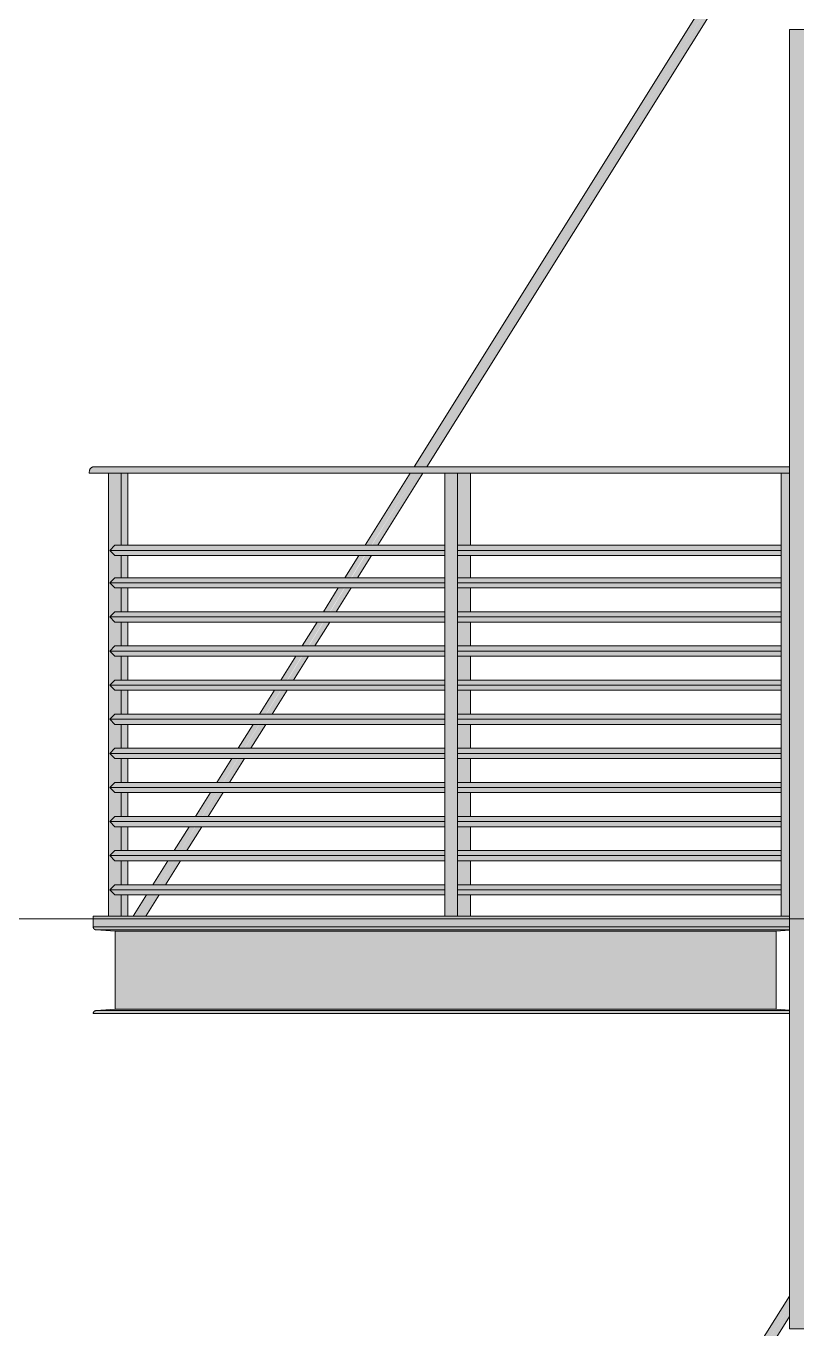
# Model space of a CAD drawing. Header units: inches. Extents: x -4178 to 1394, y -264 to 627.
# Drawn here: x -1135.5 to -1064.3, y 230.1 to 350.4 of the extents above; entities that cross this region are included whole.
import ezdxf

# ---------------------------------------------------------------- set-up
doc = ezdxf.new("R2010")
doc.units = ezdxf.units.IN
doc.header["$MEASUREMENT"] = 0
doc.linetypes.add('Grid Line 1_2_', pattern=[0.875, 0.5, -0.125, 0.125, -0.125])
for name, color, linetype, lineweight in [('0-4', 50, 'Continuous', 5), ('A-FLOR-1', 192, 'Continuous', 5), ('A-FLOR-2', 192, 'Continuous', 9), ('A-FLOR-HRAL', 11, 'Continuous', 9), ('A-FLOR-LEVL-1', 51, 'Grid Line 1_2_', 9), ('A-GLAZ-CWMG', 51, 'Continuous', 9), ('A-WALL-3', 113, 'Continuous', 9)]:
    doc.layers.add(name, color=color, linetype=linetype, lineweight=lineweight)

# ---------------------------------------------------------------- blocks, each defined once
blk = doc.blocks.new('CTR - 1st Phase -Stairs _ Elevators_rvt-2-BUILDING ELEVATION - SOUTH')
at = {"layer": 'A-FLOR-LEVL-1'}
blk.add_line((9659.78, 268), (12376.81, 268), dxfattribs=at)
blk = doc.blocks.new('Rectangular Mullion - Profile_Polycarbonate_Upper and left-V54-BUILDING ELEVATION - SOUTH')
at = {"layer": 'A-GLAZ-CWMG'}
blk.add_hatch(color=256, dxfattribs=at).paths.add_polyline_path([(9980.03, 230.12), (9981.69, 230.12), (9981.69, 350.12), (9979.19, 350.12), (9979.19, 230.12), (9979.87, 230.12)], flags=0)
for p, q in [((9979.19, 350.12), (9981.69, 350.12)), ((9979.19, 230.12), (9979.19, 350.12)), ((9981.69, 230.12), (9979.19, 230.12))]:
    blk.add_line(p, q, dxfattribs=at)
blk = doc.blocks.new('Walls 43 - Walls 1-2569355-BUILDING ELEVATION - SOUTH')
at = {"layer": 'A-WALL-3'}
h = blk.add_hatch(color=256, dxfattribs=at)
h.paths.add_polyline_path([(9926.35, 148.6), (9926.35, 148.6), (9927.28, 150.1)], flags=0)
h.paths.add_polyline_path([(9930.28, 154.9), (9930.28, 154.9), (9931.02, 156.08)], flags=0)
h.paths.add_polyline_path([(9934.22, 161.2), (9934.22, 161.2), (9934.76, 162.06)], flags=0)
h.paths.add_polyline_path([(9934.24, 161.2), (9934.24, 161.2), (9934.78, 162.06)], flags=0)
h.paths.add_polyline_path([(9936.21, 164.35), (9936.21, 164.35), (9936.21, 164.35)], flags=0)
h.paths.add_polyline_path([(9938.17, 167.5), (9938.18, 167.5), (9938.52, 168.04)], flags=0)
h.paths.add_polyline_path([(9940.05, 170.5), (9940.05, 170.5), (9942.25, 174.02)], flags=0)
h.paths.add_polyline_path([(9940.03, 170.5), (9940.03, 170.5), (9942.23, 174.02)], flags=0)
h.paths.add_polyline_path([(9944.58, 177.75), (9944.59, 177.75), (9944.58, 177.75)], flags=0)
h.paths.add_polyline_path([(9944.56, 177.75), (9944.56, 177.75), (9945.97, 180.01)], flags=0)
h.paths.add_polyline_path([(9953.74, 191.97), (9953.76, 191.97), (9953.73, 191.97)], flags=0)
h.paths.add_polyline_path([(9961.09, 203.93), (9961.11, 203.93), (9963.5, 207.78)], flags=0)
h = blk.add_hatch(color=256, dxfattribs=at)
h.paths.add_polyline_path([(9927.53, 148.6), (9927.53, 148.6), (9928.46, 150.1)], flags=0)
h.paths.add_polyline_path([(9929.47, 151.75), (9929.47, 151.75), (9929.47, 151.75)], flags=0)
h.paths.add_polyline_path([(9929.49, 151.75), (9929.49, 151.75), (9930.87, 153.95)], flags=0)
h.paths.add_polyline_path([(9931.46, 154.9), (9931.46, 154.9), (9932.2, 156.08)], flags=0)
h.paths.add_polyline_path([(9937.37, 164.35), (9937.37, 164.35), (9938.74, 166.55)], flags=0)
h.paths.add_polyline_path([(9939.31, 167.5), (9939.32, 167.5), (9939.31, 167.5)], flags=0)
h.paths.add_polyline_path([(9941.19, 170.5), (9941.19, 170.5), (9943.39, 174.02)], flags=0)
h.paths.add_polyline_path([(9945.72, 177.75), (9945.72, 177.75), (9945.72, 177.75)], flags=0)
for p, q in [((9979.19, 233.16), (9944.56, 177.74)), ((9945.73, 177.73), (9979.19, 231.28)), ((9944.19, 177.15), (9940.03, 170.5)), ((9941.21, 170.5), (9945.37, 177.15)), ((9939.44, 169.55), (9938.16, 167.5)), ((9939.33, 167.5), (9940.62, 169.55)), ((9937.56, 166.55), (9936.19, 164.35)), ((9937.37, 164.35), (9938.74, 166.55)), ((9935.6, 163.4), (9934.22, 161.2)), ((9935.4, 161.2), (9936.78, 163.4)), ((9933.63, 160.25), (9932.25, 158.05)), ((9933.43, 158.05), (9934.81, 160.25)), ((9931.66, 157.1), (9930.28, 154.9)), ((9931.46, 154.9), (9932.84, 157.1)), ((9929.69, 153.95), (9928.31, 151.75)), ((9929.49, 151.75), (9930.87, 153.95)), ((9927.72, 150.8), (9926.35, 148.6)), ((9927.53, 148.6), (9928.9, 150.8)), ((9925.75, 147.65), (9924.38, 145.45)), ((9925.56, 145.45), (9926.93, 147.65)), ((9923.79, 144.5), (9922.41, 142.3)), ((9923.59, 142.3), (9924.97, 144.5)), ((9921.82, 141.35), (9920.44, 139.15)), ((9921.62, 139.15), (9923, 141.35)), ((9919.85, 138.2), (9918.63, 136.25)), ((9919.81, 136.25), (9921.03, 138.2))]:
    blk.add_line(p, q, dxfattribs=at)
blk = doc.blocks.new('Walls 129 - Walls 1-2569389-BUILDING ELEVATION - SOUTH')
at = {"layer": 'A-WALL-3'}
h = blk.add_hatch(color=256, dxfattribs=at)
h.paths.add_polyline_path([(9918.71, 136.25), (9919.22, 136.25), (9920.44, 138.2), (9919.85, 138.2), (9918.65, 136.25)], flags=0)
h.paths.add_polyline_path([(9920.74, 139.15), (9921.03, 139.15), (9922.4, 141.35), (9921.82, 141.35), (9920.46, 139.15), (9920.74, 139.15)], flags=0)
h.paths.add_polyline_path([(9922.7, 142.3), (9923, 142.3), (9924.36, 144.5), (9923.79, 144.5), (9922.44, 142.3), (9922.59, 142.3)], flags=0)
h.paths.add_polyline_path([(9924.38, 145.45), (9924.97, 145.45), (9926.33, 147.65), (9925.76, 147.65)], flags=0)
h.paths.add_polyline_path([(9926.43, 148.6), (9926.94, 148.6), (9928.29, 150.8), (9927.72, 150.8), (9926.37, 148.6), (9926.42, 148.6)], flags=0)
h.paths.add_polyline_path([(9928.41, 151.75), (9928.9, 151.75), (9930.26, 153.95), (9929.71, 153.95), (9928.38, 151.75), (9928.39, 151.75)], flags=0)
h.paths.add_polyline_path([(9930.38, 154.9), (9930.87, 154.9), (9932.22, 157.1), (9931.68, 157.1), (9930.35, 154.9), (9930.36, 154.9)], flags=0)
h.paths.add_polyline_path([(9930.29, 154.9), (9930.3, 154.9), (9930.28, 154.9)], flags=0)
h.paths.add_polyline_path([(9932.35, 158.05), (9932.84, 158.05), (9934.18, 160.25), (9933.65, 160.25), (9932.32, 158.05), (9932.33, 158.05)], flags=0)
h.paths.add_polyline_path([(9932.26, 158.05), (9932.27, 158.05), (9932.25, 158.05)], flags=0)
h.paths.add_polyline_path([(9934.42, 161.2), (9934.81, 161.2), (9936.15, 163.4), (9935.62, 163.4), (9934.28, 161.2), (9934.41, 161.2)], flags=0)
h.paths.add_polyline_path([(9934.22, 161.2), (9934.24, 161.2), (9934.22, 161.2)], flags=0)
h.paths.add_polyline_path([(9936.48, 164.35), (9936.78, 164.35), (9938.11, 166.55), (9937.59, 166.55), (9936.25, 164.35), (9936.47, 164.35)], flags=0)
h.paths.add_polyline_path([(9936.2, 164.35), (9936.21, 164.35), (9936.19, 164.35)], flags=0)
h.paths.add_polyline_path([(9938.26, 167.5), (9938.74, 167.5), (9939.98, 169.55), (9939.46, 169.55), (9938.22, 167.5), (9938.23, 167.5)], flags=0)
h.paths.add_polyline_path([(9938.17, 167.5), (9938.17, 167.5), (9938.16, 167.5)], flags=0)
h.paths.add_polyline_path([(9940.11, 170.5), (9940.62, 170.5), (9944.78, 177.15), (9944.21, 177.15), (9940.09, 170.5)], flags=0)
h.paths.add_polyline_path([(9940.04, 170.5), (9940.05, 170.5), (9940.03, 170.5)], flags=0)
h.paths.add_polyline_path([(9944.68, 177.75), (9945.15, 177.75), (9979.19, 232.23), (9979.19, 232.44), (9979.19, 232.51), (9979.19, 232.66), (9979.19, 232.72), (9979.19, 232.85), (9979.19, 232.92), (9979.17, 233.1), (9944.62, 177.75), (9944.67, 177.75)], flags=0)
h.paths.add_polyline_path([(9944.57, 177.75), (9944.58, 177.75), (9944.56, 177.75)], flags=0)
h = blk.add_hatch(color=256, dxfattribs=at)
h.paths.add_polyline_path([(9919.22, 136.25), (9919.81, 136.25), (9921.01, 138.2), (9920.44, 138.2), (9920.4, 138.13)], flags=0)
h.paths.add_polyline_path([(9921.62, 139.15), (9921.62, 139.15), (9922.97, 141.35), (9922.41, 141.35), (9921.04, 139.15), (9921.6, 139.15)], flags=0)
h.paths.add_polyline_path([(9923.59, 142.3), (9923.59, 142.3), (9924.94, 144.5), (9924.38, 144.5), (9923.01, 142.3), (9923.57, 142.3)], flags=0)
h.paths.add_polyline_path([(9925.26, 145.45), (9925.56, 145.45), (9926.91, 147.65), (9926.34, 147.65), (9924.99, 145.45), (9925.14, 145.45)], flags=0)
h.paths.add_polyline_path([(9926.95, 148.6), (9927.53, 148.6), (9928.87, 150.8), (9928.31, 150.8), (9926.94, 148.6)], flags=0)
h.paths.add_polyline_path([(9928.9, 151.75), (9929.47, 151.75), (9930.8, 153.95), (9930.28, 153.95), (9928.99, 151.89)], flags=0)
h.paths.add_polyline_path([(9931.29, 154.9), (9931.44, 154.9), (9932.77, 157.1), (9932.25, 157.1), (9930.9, 154.9), (9931.29, 154.9)], flags=0)
h.paths.add_polyline_path([(9933.36, 158.05), (9933.41, 158.05), (9934.74, 160.25), (9934.22, 160.25), (9932.88, 158.05), (9933.35, 158.05)], flags=0)
h.paths.add_polyline_path([(9933.41, 158.05), (9933.43, 158.05), (9933.41, 158.05)], flags=0)
h.paths.add_polyline_path([(9935.32, 161.2), (9935.38, 161.2), (9936.71, 163.4), (9936.19, 163.4), (9934.85, 161.2), (9935.3, 161.2)], flags=0)
h.paths.add_polyline_path([(9935.38, 161.2), (9935.4, 161.2), (9935.92, 162.06)], flags=0)
h.paths.add_polyline_path([(9937.35, 164.35), (9937.37, 164.35), (9938.72, 166.55)], flags=0)
h.paths.add_polyline_path([(9936.82, 164.35), (9937.35, 164.35), (9938.68, 166.55), (9938.15, 166.55), (9936.81, 164.35)], flags=0)
h.paths.add_polyline_path([(9938.79, 167.5), (9939.31, 167.5), (9940.56, 169.55), (9940.03, 169.55), (9938.74, 167.5)], flags=0)
h.paths.add_polyline_path([(9939.32, 167.5), (9939.33, 167.5), (9939.32, 167.5)], flags=0)
h.paths.add_polyline_path([(9941.13, 170.5), (9941.19, 170.5), (9945.31, 177.15), (9944.78, 177.15), (9940.66, 170.5), (9941.1, 170.5)], flags=0)
h.paths.add_polyline_path([(9945.66, 177.75), (9945.72, 177.75), (9979.19, 231.32), (9979.19, 231.54), (9979.19, 231.59), (9979.19, 231.72), (9979.19, 231.79), (9979.19, 231.93), (9979.19, 231.98), (9979.19, 232.22), (9945.15, 177.75), (9945.63, 177.75)], flags=0)
h.paths.add_polyline_path([(9945.73, 177.75), (9945.74, 177.75), (9945.73, 177.75)], flags=0)
for p, q in [((9979.19, 233.16), (9944.56, 177.74)), ((9945.73, 177.73), (9979.19, 231.28)), ((9944.19, 177.15), (9940.03, 170.5)), ((9941.21, 170.5), (9945.37, 177.15)), ((9939.44, 169.55), (9938.16, 167.5)), ((9939.33, 167.5), (9940.62, 169.55)), ((9937.56, 166.55), (9936.19, 164.35)), ((9937.37, 164.35), (9938.74, 166.55)), ((9935.6, 163.4), (9934.22, 161.2)), ((9935.4, 161.2), (9936.78, 163.4)), ((9933.63, 160.25), (9932.25, 158.05)), ((9933.43, 158.05), (9934.81, 160.25)), ((9931.66, 157.1), (9930.28, 154.9)), ((9931.46, 154.9), (9932.84, 157.1)), ((9929.69, 153.95), (9928.31, 151.75)), ((9929.49, 151.75), (9930.87, 153.95)), ((9927.72, 150.8), (9926.35, 148.6)), ((9927.53, 148.6), (9928.9, 150.8)), ((9925.75, 147.65), (9924.38, 145.45)), ((9925.56, 145.45), (9926.93, 147.65)), ((9923.79, 144.5), (9922.41, 142.3)), ((9923.59, 142.3), (9924.97, 144.5)), ((9921.82, 141.35), (9920.44, 139.15)), ((9921.62, 139.15), (9923, 141.35)), ((9919.85, 138.2), (9918.63, 136.25)), ((9919.81, 136.25), (9921.03, 138.2))]:
    blk.add_line(p, q, dxfattribs=at)
blk = doc.blocks.new('Railing - Baluster_01-V71-BUILDING ELEVATION - SOUTH')
at = {"layer": 'A-FLOR-HRAL'}
blk.add_hatch(color=256, dxfattribs=at).paths.add_polyline_path([(12150.21, 136.25), (12150.21, 177.15), (12149.03, 177.15), (12149.03, 136.25)], flags=0)
for p, q in [((12149.03, 136.25), (12149.03, 177.15)), ((12150.21, 177.15), (12150.21, 136.25))]:
    blk.add_line(p, q, dxfattribs=at)
blk = doc.blocks.new('Railing - Baluster_01-2548053-BUILDING ELEVATION - SOUTH')
at = {"layer": 'A-FLOR-HRAL'}
h = blk.add_hatch(color=256, dxfattribs=at)
h.paths.add_polyline_path([(12150.21, 136.25), (12151.4, 136.25), (12151.4, 138.2), (12150.21, 138.2)], flags=0)
h.paths.add_polyline_path([(12150.21, 139.15), (12151.4, 139.15), (12151.4, 141.35), (12150.21, 141.35)], flags=0)
h.paths.add_polyline_path([(12150.21, 142.3), (12151.4, 142.3), (12151.4, 144.5), (12150.21, 144.5), (12150.21, 144.11)], flags=0)
h.paths.add_polyline_path([(12150.21, 145.45), (12151.4, 145.45), (12151.4, 147.65), (12150.21, 147.65)], flags=0)
h.paths.add_polyline_path([(12150.21, 148.6), (12151.4, 148.6), (12151.4, 150.8), (12150.21, 150.8)], flags=0)
h.paths.add_polyline_path([(12150.21, 151.75), (12151.4, 151.75), (12151.4, 153.95), (12150.21, 153.95)], flags=0)
h.paths.add_polyline_path([(12151.4, 154.9), (12151.4, 157.1), (12150.21, 157.1), (12150.21, 154.9)], flags=0)
h.paths.add_polyline_path([(12150.21, 158.05), (12151.4, 158.05), (12151.4, 160.25), (12150.21, 160.25)], flags=0)
h.paths.add_polyline_path([(12151.4, 161.2), (12151.4, 163.4), (12150.21, 163.4), (12150.21, 161.2)], flags=0)
h.paths.add_polyline_path([(12150.21, 164.35), (12151.4, 164.35), (12151.4, 166.55), (12150.21, 166.55)], flags=0)
h.paths.add_polyline_path([(12150.21, 167.5), (12151.4, 167.5), (12151.4, 169.55), (12150.21, 169.55), (12150.21, 168.04)], flags=0)
h.paths.add_polyline_path([(12151.4, 170.5), (12151.4, 177.15), (12150.21, 177.15), (12150.21, 170.5)], flags=0)
for p, q in [((12151.4, 177.15), (12151.4, 170.5)), ((12151.4, 169.55), (12151.4, 167.5)), ((12151.4, 166.55), (12151.4, 164.35)), ((12151.4, 163.4), (12151.4, 161.2)), ((12151.4, 160.25), (12151.4, 158.05)), ((12151.4, 157.1), (12151.4, 154.9)), ((12151.4, 153.95), (12151.4, 151.75)), ((12151.4, 150.8), (12151.4, 148.6)), ((12151.4, 147.65), (12151.4, 145.45)), ((12151.4, 144.5), (12151.4, 142.3)), ((12151.4, 141.35), (12151.4, 139.15)), ((12151.4, 138.2), (12151.4, 136.25))]:
    blk.add_line(p, q, dxfattribs=at)
blk = doc.blocks.new('Railing - Baluster_01-V73-BUILDING ELEVATION - SOUTH')
at = {"layer": 'A-FLOR-HRAL'}
blk.add_hatch(color=256, dxfattribs=at).paths.add_polyline_path([(11183.79, 136.25), (11184.34, 136.25), (11184.34, 138.2), (11183.75, 138.2), (11183.28, 138.68), (11183.75, 139.15), (11184.34, 139.15), (11184.34, 141.35), (11183.75, 141.35), (11183.28, 141.83), (11183.75, 142.3), (11184.34, 142.3), (11184.34, 144.5), (11183.75, 144.5), (11183.28, 144.98), (11183.75, 145.45), (11184.34, 145.45), (11184.34, 147.65), (11183.75, 147.65), (11183.28, 148.12), (11183.75, 148.6), (11184.34, 148.6), (11184.34, 150.8), (11183.75, 150.8), (11183.28, 151.27), (11183.75, 151.75), (11184.34, 151.75), (11184.34, 153.95), (11183.75, 153.95), (11183.28, 154.43), (11183.75, 154.9), (11184.34, 154.9), (11184.34, 157.1), (11183.75, 157.1), (11183.28, 157.57), (11183.75, 158.05), (11184.34, 158.05), (11184.34, 160.25), (11183.75, 160.25), (11183.28, 160.72), (11183.75, 161.2), (11184.34, 161.2), (11184.34, 163.4), (11183.75, 163.4), (11183.28, 163.87), (11183.75, 164.35), (11184.34, 164.35), (11184.34, 166.55), (11183.75, 166.55), (11183.28, 167.02), (11183.75, 167.5), (11184.34, 167.5), (11184.34, 169.55), (11183.75, 169.55), (11183.28, 170.02), (11183.75, 170.5), (11184.34, 170.5), (11184.34, 177.15), (11183.16, 177.15), (11183.16, 136.25)], flags=0)
for p, q in [((11183.16, 177.15), (11183.16, 136.25)), ((11184.34, 170.5), (11184.34, 177.15)), ((11184.34, 167.5), (11184.34, 169.55)), ((11184.34, 164.35), (11184.34, 166.55)), ((11184.34, 161.2), (11184.34, 163.4)), ((11184.34, 158.05), (11184.34, 160.25)), ((11184.34, 154.9), (11184.34, 157.1)), ((11184.34, 151.75), (11184.34, 153.95)), ((11184.34, 148.6), (11184.34, 150.8)), ((11184.34, 145.45), (11184.34, 147.65)), ((11184.34, 142.3), (11184.34, 144.5)), ((11184.34, 139.15), (11184.34, 141.35)), ((11184.34, 136.25), (11184.34, 138.2))]:
    blk.add_line(p, q, dxfattribs=at)
blk = doc.blocks.new('Railing - Baluster_01-V76-BUILDING ELEVATION - SOUTH')
at = {"layer": 'A-FLOR-HRAL'}
blk.add_hatch(color=256, dxfattribs=at).paths.add_polyline_path([(11247.39, 268.25), (11247.39, 309.15), (11246.37, 309.15), (11246.37, 268.25)], flags=0)
blk.add_line((11246.37, 268.25), (11246.37, 309.15), dxfattribs=at)
blk = doc.blocks.new('Railing - Railing-2573504-BUILDING ELEVATION - SOUTH')
at = {"layer": 'A-FLOR-HRAL'}
for points in [[(9945.44, 309.28), (9979.19, 309.28), (9979.19, 309.75), (9914.93, 309.73), (9914.72, 309.61), (9914.59, 309.4), (9914.58, 309.28), (9945.43, 309.28)], [(9914.58, 309.15), (9979.19, 309.15), (9979.19, 309.28), (9914.58, 309.28)]]:
    blk.add_hatch(color=256, dxfattribs=at).paths.add_polyline_path(points, flags=0)
h = blk.add_hatch(color=256, dxfattribs=at)
h.paths.add_polyline_path([(9918.12, 302.02), (9947.38, 302.02), (9947.38, 302.5), (9916.94, 302.5), (9916.47, 302.02), (9917.53, 302.02)], flags=0)
h.paths.add_polyline_path([(9978.42, 302.02), (9978.42, 302.5), (9948.56, 302.5), (9948.56, 302.02), (9978.28, 302.02)], flags=0)
h = blk.add_hatch(color=256, dxfattribs=at)
h.paths.add_polyline_path([(9978.28, 301.55), (9978.42, 301.55), (9978.42, 302.02), (9948.56, 302.02), (9948.56, 301.55), (9973.35, 301.55)], flags=0)
h.paths.add_polyline_path([(9917.53, 301.55), (9947.38, 301.55), (9947.38, 302.02), (9916.47, 302.02), (9916.94, 301.55)], flags=0)
h = blk.add_hatch(color=256, dxfattribs=at)
h.paths.add_polyline_path([(9938.15, 299.02), (9947.38, 299.02), (9947.38, 299.5), (9916.94, 299.5), (9916.47, 299.02), (9938.14, 299.02)], flags=0)
h.paths.add_polyline_path([(9978.42, 299.02), (9978.42, 299.5), (9948.56, 299.5), (9948.56, 299.02), (9978.28, 299.02)], flags=0)
h = blk.add_hatch(color=256, dxfattribs=at)
h.paths.add_polyline_path([(9918.12, 298.55), (9947.38, 298.55), (9947.38, 299.02), (9916.47, 299.02), (9916.94, 298.55), (9917.53, 298.55)], flags=0)
h.paths.add_polyline_path([(9978.42, 298.55), (9978.42, 299.02), (9948.56, 299.02), (9948.56, 298.55), (9978.28, 298.55)], flags=0)
h = blk.add_hatch(color=256, dxfattribs=at)
h.paths.add_polyline_path([(9935.91, 295.87), (9947.38, 295.87), (9947.38, 296.35), (9916.94, 296.35), (9916.47, 295.87), (9935.91, 295.87)], flags=0)
h.paths.add_polyline_path([(9978.42, 295.87), (9978.42, 296.35), (9948.56, 296.35), (9948.56, 295.87), (9978.28, 295.87)], flags=0)
h = blk.add_hatch(color=256, dxfattribs=at)
h.paths.add_polyline_path([(9918.12, 295.4), (9947.38, 295.4), (9947.38, 295.87), (9916.47, 295.87), (9916.94, 295.4), (9917.53, 295.4)], flags=0)
h.paths.add_polyline_path([(9978.42, 295.4), (9978.42, 295.87), (9948.56, 295.87), (9948.56, 295.4), (9978.28, 295.4)], flags=0)
h = blk.add_hatch(color=256, dxfattribs=at)
h.paths.add_polyline_path([(9918.12, 292.72), (9947.38, 292.72), (9947.38, 293.2), (9916.94, 293.2), (9916.47, 292.72), (9917.53, 292.72)], flags=0)
h.paths.add_polyline_path([(9978.42, 292.72), (9978.42, 293.2), (9948.56, 293.2), (9948.56, 292.72), (9978.28, 292.72)], flags=0)
h = blk.add_hatch(color=256, dxfattribs=at)
h.paths.add_polyline_path([(9978.28, 292.25), (9978.42, 292.25), (9978.42, 292.72), (9948.56, 292.72), (9948.56, 292.25), (9973.35, 292.25)], flags=0)
h.paths.add_polyline_path([(9916.94, 292.25), (9947.38, 292.25), (9947.38, 292.72), (9916.47, 292.72)], flags=0)
h = blk.add_hatch(color=256, dxfattribs=at)
h.paths.add_polyline_path([(9978.28, 289.57), (9978.42, 289.57), (9978.42, 290.05), (9948.56, 290.05), (9948.56, 289.57), (9973.35, 289.57)], flags=0)
h.paths.add_polyline_path([(9916.47, 289.57), (9947.38, 289.57), (9947.38, 290.05), (9916.94, 290.05)], flags=0)
h = blk.add_hatch(color=256, dxfattribs=at)
h.paths.add_polyline_path([(9931.68, 289.1), (9947.38, 289.1), (9947.38, 289.57), (9916.47, 289.57), (9916.94, 289.1), (9931.66, 289.1)], flags=0)
h.paths.add_polyline_path([(9978.42, 289.1), (9978.42, 289.57), (9948.56, 289.57), (9948.56, 289.1), (9978.28, 289.1)], flags=0)
h = blk.add_hatch(color=256, dxfattribs=at)
h.paths.add_polyline_path([(9930.01, 286.43), (9947.38, 286.43), (9947.38, 286.9), (9916.94, 286.9), (9916.47, 286.43), (9930, 286.43)], flags=0)
h.paths.add_polyline_path([(9978.42, 286.43), (9978.42, 286.9), (9948.56, 286.9), (9948.56, 286.43), (9978.28, 286.43)], flags=0)
h = blk.add_hatch(color=256, dxfattribs=at)
h.paths.add_polyline_path([(9929.71, 285.95), (9947.38, 285.95), (9947.38, 286.43), (9916.47, 286.43), (9916.94, 285.95), (9929.71, 285.95)], flags=0)
h.paths.add_polyline_path([(9978.42, 285.95), (9978.42, 286.43), (9948.56, 286.43), (9948.56, 285.95), (9978.28, 285.95)], flags=0)
h = blk.add_hatch(color=256, dxfattribs=at)
h.paths.add_polyline_path([(9918.12, 283.27), (9947.38, 283.27), (9947.38, 283.75), (9916.94, 283.75), (9916.47, 283.27), (9917.53, 283.27)], flags=0)
h.paths.add_polyline_path([(9978.42, 283.27), (9978.42, 283.75), (9948.56, 283.75), (9948.56, 283.27), (9978.28, 283.27)], flags=0)
h = blk.add_hatch(color=256, dxfattribs=at)
h.paths.add_polyline_path([(9918.12, 282.8), (9947.38, 282.8), (9947.38, 283.27), (9916.47, 283.27), (9916.94, 282.8), (9917.53, 282.8)], flags=0)
h.paths.add_polyline_path([(9978.42, 282.8), (9978.42, 283.27), (9948.56, 283.27), (9948.56, 282.8), (9978.28, 282.8)], flags=0)
h = blk.add_hatch(color=256, dxfattribs=at)
h.paths.add_polyline_path([(9917.53, 280.12), (9947.38, 280.12), (9947.38, 280.6), (9916.94, 280.6), (9916.47, 280.12)], flags=0)
h.paths.add_polyline_path([(9978.42, 280.12), (9978.42, 280.6), (9948.56, 280.6), (9948.56, 280.12), (9978.28, 280.12)], flags=0)
h = blk.add_hatch(color=256, dxfattribs=at)
h.paths.add_polyline_path([(9926.34, 279.65), (9947.38, 279.65), (9947.38, 280.12), (9916.47, 280.12), (9916.94, 279.65), (9926.33, 279.65)], flags=0)
h.paths.add_polyline_path([(9978.42, 279.65), (9978.42, 280.12), (9948.56, 280.12), (9948.56, 279.65), (9978.28, 279.65)], flags=0)
h = blk.add_hatch(color=256, dxfattribs=at)
h.paths.add_polyline_path([(9917.53, 276.98), (9947.38, 276.98), (9947.38, 277.45), (9916.94, 277.45), (9916.47, 276.98)], flags=0)
h.paths.add_polyline_path([(9978.42, 276.98), (9978.42, 277.45), (9948.56, 277.45), (9948.56, 276.98), (9978.28, 276.98)], flags=0)
h = blk.add_hatch(color=256, dxfattribs=at)
h.paths.add_polyline_path([(9924.54, 276.5), (9947.38, 276.5), (9947.38, 276.98), (9916.47, 276.98), (9916.94, 276.5), (9924.53, 276.5)], flags=0)
h.paths.add_polyline_path([(9978.42, 276.5), (9978.42, 276.98), (9948.56, 276.98), (9948.56, 276.5), (9978.28, 276.5)], flags=0)
h = blk.add_hatch(color=256, dxfattribs=at)
h.paths.add_polyline_path([(9978.28, 273.83), (9978.42, 273.83), (9978.42, 274.3), (9948.56, 274.3), (9948.56, 273.83), (9973.35, 273.83)], flags=0)
h.paths.add_polyline_path([(9916.47, 273.83), (9947.38, 273.83), (9947.38, 274.3), (9916.94, 274.3)], flags=0)
h = blk.add_hatch(color=256, dxfattribs=at)
h.paths.add_polyline_path([(9978.28, 273.35), (9978.42, 273.35), (9978.42, 273.83), (9948.56, 273.83), (9948.56, 273.35), (9973.35, 273.35)], flags=0)
h.paths.add_polyline_path([(9917.53, 273.35), (9947.38, 273.35), (9947.38, 273.83), (9916.47, 273.83), (9916.94, 273.35)], flags=0)
h = blk.add_hatch(color=256, dxfattribs=at)
h.paths.add_polyline_path([(9918.12, 270.68), (9947.38, 270.68), (9947.38, 271.15), (9916.94, 271.15), (9916.47, 270.68), (9917.53, 270.68)], flags=0)
h.paths.add_polyline_path([(9978.42, 270.68), (9978.42, 271.15), (9948.56, 271.15), (9948.56, 270.68), (9978.28, 270.68)], flags=0)
h = blk.add_hatch(color=256, dxfattribs=at)
h.paths.add_polyline_path([(9978.42, 270.2), (9978.42, 270.68), (9948.56, 270.68), (9948.56, 270.2), (9978.28, 270.2)], flags=0)
h.paths.add_polyline_path([(9918.12, 270.2), (9947.38, 270.2), (9947.38, 270.68), (9916.47, 270.68), (9916.94, 270.2), (9917.53, 270.2)], flags=0)
for p, q in [((9914.58, 309.15), (9914.58, 309.28)), ((9979.19, 309.75), (9915.05, 309.75)), ((9979.19, 309.15), (9914.58, 309.15)), ((9916.47, 302.02), (9916.94, 302.5)), ((9916.94, 301.55), (9916.47, 302.02)), ((9947.38, 302.02), (9916.47, 302.02)), ((9916.94, 302.5), (9947.38, 302.5)), ((9948.56, 302.5), (9978.42, 302.5)), ((9978.42, 302.02), (9948.56, 302.02)), ((9947.38, 301.55), (9916.94, 301.55)), ((9978.42, 301.55), (9948.56, 301.55)), ((9916.47, 299.02), (9916.94, 299.5)), ((9916.94, 298.55), (9916.47, 299.02)), ((9947.38, 299.02), (9916.47, 299.02)), ((9916.94, 299.5), (9947.38, 299.5)), ((9947.38, 298.55), (9916.94, 298.55)), ((9948.56, 299.5), (9978.42, 299.5)), ((9978.42, 299.02), (9948.56, 299.02)), ((9978.42, 298.55), (9948.56, 298.55)), ((9916.47, 295.87), (9916.94, 296.35)), ((9916.94, 296.35), (9947.38, 296.35)), ((9948.56, 296.35), (9978.42, 296.35)), ((9916.94, 295.4), (9916.47, 295.87)), ((9947.38, 295.87), (9916.47, 295.87)), ((9947.38, 295.4), (9916.94, 295.4)), ((9978.42, 295.87), (9948.56, 295.87)), ((9978.42, 295.4), (9948.56, 295.4)), ((9916.47, 292.72), (9916.94, 293.2)), ((9916.94, 292.25), (9916.47, 292.72)), ((9947.38, 292.72), (9916.47, 292.72)), ((9916.94, 293.2), (9947.38, 293.2)), ((9948.56, 293.2), (9978.42, 293.2)), ((9978.42, 292.72), (9948.56, 292.72)), ((9947.38, 292.25), (9916.94, 292.25)), ((9978.42, 292.25), (9948.56, 292.25)), ((9916.47, 289.57), (9916.94, 290.05)), ((9916.94, 290.05), (9947.38, 290.05)), ((9948.56, 290.05), (9978.42, 290.05)), ((9916.94, 289.1), (9916.47, 289.57)), ((9947.38, 289.57), (9916.47, 289.57)), ((9947.38, 289.1), (9916.94, 289.1)), ((9978.42, 289.57), (9948.56, 289.57)), ((9978.42, 289.1), (9948.56, 289.1)), ((9916.47, 286.43), (9916.94, 286.9)), ((9916.94, 285.95), (9916.47, 286.43)), ((9947.38, 286.43), (9916.47, 286.43)), ((9916.94, 286.9), (9947.38, 286.9)), ((9948.56, 286.9), (9978.42, 286.9)), ((9978.42, 286.43), (9948.56, 286.43)), ((9947.38, 285.95), (9916.94, 285.95)), ((9978.42, 285.95), (9948.56, 285.95)), ((9916.47, 283.27), (9916.94, 283.75)), ((9916.94, 282.8), (9916.47, 283.27)), ((9947.38, 283.27), (9916.47, 283.27)), ((9916.94, 283.75), (9947.38, 283.75)), ((9947.38, 282.8), (9916.94, 282.8)), ((9948.56, 283.75), (9978.42, 283.75)), ((9978.42, 283.27), (9948.56, 283.27)), ((9978.42, 282.8), (9948.56, 282.8)), ((9916.47, 280.12), (9916.94, 280.6)), ((9916.94, 280.6), (9947.38, 280.6)), ((9948.56, 280.6), (9978.42, 280.6)), ((9916.94, 279.65), (9916.47, 280.12)), ((9947.38, 280.12), (9916.47, 280.12)), ((9947.38, 279.65), (9916.94, 279.65)), ((9978.42, 280.12), (9948.56, 280.12)), ((9978.42, 279.65), (9948.56, 279.65)), ((9916.47, 276.98), (9916.94, 277.45)), ((9916.94, 276.5), (9916.47, 276.98)), ((9947.38, 276.98), (9916.47, 276.98)), ((9916.94, 277.45), (9947.38, 277.45)), ((9948.56, 277.45), (9978.42, 277.45)), ((9978.42, 276.98), (9948.56, 276.98)), ((9947.38, 276.5), (9916.94, 276.5)), ((9978.42, 276.5), (9948.56, 276.5)), ((9916.47, 273.83), (9916.94, 274.3)), ((9916.94, 273.35), (9916.47, 273.83)), ((9947.38, 273.83), (9916.47, 273.83)), ((9916.94, 274.3), (9947.38, 274.3)), ((9947.38, 273.35), (9916.94, 273.35)), ((9948.56, 274.3), (9978.42, 274.3)), ((9978.42, 273.83), (9948.56, 273.83)), ((9978.42, 273.35), (9948.56, 273.35)), ((9916.47, 270.68), (9916.94, 271.15)), ((9916.94, 271.15), (9947.38, 271.15)), ((9948.56, 271.15), (9978.42, 271.15)), ((9916.94, 270.2), (9916.47, 270.68)), ((9947.38, 270.68), (9916.47, 270.68)), ((9947.38, 270.2), (9916.94, 270.2)), ((9978.42, 270.68), (9948.56, 270.68)), ((9978.42, 270.2), (9948.56, 270.2))]:
    blk.add_line(p, q, dxfattribs=at)
blk.add_open_spline([(9914.58, 309.28), (9914.58, 309.32), (9914.59, 309.38), (9914.61, 309.46), (9914.64, 309.51), (9914.67, 309.56), (9914.69, 309.59), (9914.72, 309.62), (9914.76, 309.65), (9914.8, 309.68), (9914.84, 309.7), (9914.88, 309.72), (9914.95, 309.74), (9915.01, 309.75), (9915.05, 309.75)], degree=3, knots=[0, 0, 0, 0, 0.166667, 0.25, 0.333333, 0.416667, 0.458333, 0.5, 0.583333, 0.666667, 0.708333, 0.75, 0.833333, 1, 1, 1, 1], dxfattribs=at)
for name, p in [('Railing - Baluster_01-V73-BUILDING ELEVATION - SOUTH', (-1266.81, 132)), ('Railing - Baluster_01-2548053-BUILDING ELEVATION - SOUTH', (-2233.28, 132)), ('Railing - Baluster_01-V71-BUILDING ELEVATION - SOUTH', (-2201.65, 132)), ('Railing - Baluster_01-2548053-BUILDING ELEVATION - SOUTH', (-2201.65, 132)), ('Railing - Baluster_01-V76-BUILDING ELEVATION - SOUTH', (-1267.95, 0))]:
    blk.add_blockref(name, p)
blk = doc.blocks.new('Walls 46 - Walls 1-2573535-BUILDING ELEVATION - SOUTH')
at = {"layer": 'A-WALL-3'}
h = blk.add_hatch(color=256, dxfattribs=at)
h.paths.add_polyline_path([(9924.38, 277.45), (9924.38, 277.45), (9925.75, 279.65)], flags=0)
h.paths.add_polyline_path([(9928.31, 283.75), (9928.31, 283.75), (9928.99, 284.84)], flags=0)
h.paths.add_polyline_path([(9930.3, 286.9), (9930.3, 286.9), (9930.79, 287.68)], flags=0)
h.paths.add_polyline_path([(9930.28, 286.9), (9930.28, 286.9), (9930.77, 287.68)], flags=0)
h.paths.add_polyline_path([(9932.27, 290.05), (9932.27, 290.05), (9932.27, 290.05)], flags=0)
h.paths.add_polyline_path([(9932.25, 290.05), (9932.25, 290.05), (9933.63, 292.25)], flags=0)
h.paths.add_polyline_path([(9936.21, 296.35), (9936.21, 296.35), (9936.21, 296.35)], flags=0)
h.paths.add_polyline_path([(9938.16, 299.5), (9938.16, 299.5), (9938.25, 299.64)], flags=0)
h.paths.add_polyline_path([(9938.17, 299.5), (9938.18, 299.5), (9938.27, 299.64)], flags=0)
h.paths.add_polyline_path([(9940.05, 302.5), (9940.05, 302.5), (9942, 305.63)], flags=0)
h.paths.add_polyline_path([(9944.58, 309.75), (9944.59, 309.75), (9945.74, 311.61)], flags=0)
h.paths.add_polyline_path([(9960.84, 335.54), (9960.87, 335.54), (9963.5, 339.78)], flags=0)
h = blk.add_hatch(color=256, dxfattribs=at)
h.paths.add_polyline_path([(9925.56, 277.45), (9925.56, 277.45), (9926.93, 279.65)], flags=0)
h.paths.add_polyline_path([(9929.49, 283.75), (9929.49, 283.75), (9930.87, 285.95)], flags=0)
h.paths.add_polyline_path([(9929.47, 283.75), (9929.47, 283.75), (9929.47, 283.75)], flags=0)
h.paths.add_polyline_path([(9931.46, 286.9), (9931.46, 286.9), (9931.95, 287.68)], flags=0)
h.paths.add_polyline_path([(9935.4, 293.2), (9935.4, 293.2), (9935.69, 293.66)], flags=0)
h.paths.add_polyline_path([(9935.38, 293.2), (9935.38, 293.2), (9935.38, 293.2)], flags=0)
h.paths.add_polyline_path([(9945.74, 309.75), (9945.74, 309.75), (9946.9, 311.61)], flags=0)
for p, q in [((9979.86, 366.24), (9944.56, 309.74)), ((9945.73, 309.73), (9979.86, 364.35)), ((9944.19, 309.15), (9940.03, 302.5)), ((9941.21, 302.5), (9945.37, 309.15)), ((9939.44, 301.55), (9938.16, 299.5)), ((9939.33, 299.5), (9940.62, 301.55)), ((9937.56, 298.55), (9936.19, 296.35)), ((9937.37, 296.35), (9938.74, 298.55)), ((9935.6, 295.4), (9934.22, 293.2)), ((9935.4, 293.2), (9936.78, 295.4)), ((9933.63, 292.25), (9932.25, 290.05)), ((9933.43, 290.05), (9934.81, 292.25)), ((9931.66, 289.1), (9930.28, 286.9)), ((9931.46, 286.9), (9932.84, 289.1)), ((9929.69, 285.95), (9928.31, 283.75)), ((9929.49, 283.75), (9930.87, 285.95)), ((9927.72, 282.8), (9926.35, 280.6)), ((9927.53, 280.6), (9928.9, 282.8)), ((9925.75, 279.65), (9924.38, 277.45)), ((9925.56, 277.45), (9926.93, 279.65)), ((9923.79, 276.5), (9922.41, 274.3)), ((9923.59, 274.3), (9924.97, 276.5)), ((9921.82, 273.35), (9920.44, 271.15)), ((9921.62, 271.15), (9923, 273.35)), ((9919.85, 270.2), (9918.63, 268.25)), ((9919.81, 268.25), (9921.03, 270.2))]:
    blk.add_line(p, q, dxfattribs=at)
blk = doc.blocks.new('Walls 48 - Walls 1-2573569-BUILDING ELEVATION - SOUTH')
at = {"layer": 'A-WALL-3'}
for points in [[(9980.12, 366.15), (9980.19, 366.15), (9980.19, 369.4), (9979.86, 369.4), (9979.88, 366.15), (9980.1, 366.15)], [(9980.19, 362.9), (9980.15, 366.15), (9979.86, 366.11), (9979.86, 362.9), (9980.14, 362.9)]]:
    blk.add_hatch(color=256, dxfattribs=at).paths.add_polyline_path(points, flags=0)
h = blk.add_hatch(color=256, dxfattribs=at)
h.paths.add_polyline_path([(9918.8, 268.25), (9919.22, 268.25), (9920.44, 270.2), (9919.85, 270.2), (9918.65, 268.25), (9918.71, 268.25)], flags=0)
h.paths.add_polyline_path([(9920.74, 271.15), (9921.03, 271.15), (9922.4, 273.35), (9921.82, 273.35), (9920.46, 271.15), (9920.74, 271.15)], flags=0)
h.paths.add_polyline_path([(9922.43, 274.3), (9923, 274.3), (9924.36, 276.5), (9923.79, 276.5), (9922.43, 274.3)], flags=0)
h.paths.add_polyline_path([(9924.38, 277.45), (9924.97, 277.45), (9926.33, 279.65), (9925.76, 279.65), (9924.38, 277.45)], flags=0)
h.paths.add_polyline_path([(9926.52, 280.6), (9926.94, 280.6), (9928.29, 282.8), (9927.72, 282.8), (9926.37, 280.6), (9926.52, 280.6)], flags=0)
h.paths.add_polyline_path([(9928.39, 283.75), (9928.9, 283.75), (9930.26, 285.95), (9929.71, 285.95), (9928.38, 283.75)], flags=0)
h.paths.add_polyline_path([(9930.36, 286.9), (9930.87, 286.9), (9932.22, 289.1), (9931.68, 289.1), (9930.35, 286.9)], flags=0)
h.paths.add_polyline_path([(9930.28, 286.9), (9930.3, 286.9), (9930.77, 287.68)], flags=0)
h.paths.add_polyline_path([(9932.27, 290.05), (9932.84, 290.05), (9934.18, 292.25), (9933.65, 292.25)], flags=0)
h.paths.add_polyline_path([(9932.25, 290.05), (9932.27, 290.05), (9933.63, 292.25)], flags=0)
h.paths.add_polyline_path([(9934.39, 293.2), (9934.81, 293.2), (9936.15, 295.4), (9935.62, 295.4), (9934.28, 293.2), (9934.32, 293.2)], flags=0)
h.paths.add_polyline_path([(9936.19, 296.35), (9936.21, 296.35), (9937.56, 298.55)], flags=0)
h.paths.add_polyline_path([(9936.21, 296.35), (9936.78, 296.35), (9938.11, 298.55), (9937.59, 298.55), (9936.21, 296.35)], flags=0)
h.paths.add_polyline_path([(9938.16, 299.5), (9938.17, 299.5), (9938.16, 299.5)], flags=0)
h.paths.add_polyline_path([(9938.33, 299.5), (9938.74, 299.5), (9939.98, 301.55), (9939.46, 301.55), (9938.22, 299.5), (9938.32, 299.5)], flags=0)
h.paths.add_polyline_path([(9940.14, 302.5), (9940.62, 302.5), (9944.78, 309.15), (9944.21, 309.15), (9940.09, 302.5), (9940.14, 302.5)], flags=0)
h.paths.add_polyline_path([(9940.03, 302.5), (9940.05, 302.5), (9941.99, 305.63)], flags=0)
h.paths.add_polyline_path([(9944.68, 309.75), (9945.15, 309.75), (9979.86, 365.31), (9979.82, 365.45), (9979.86, 365.58), (9979.86, 365.73), (9979.86, 365.79), (9979.86, 365.92), (9979.86, 365.99), (9979.83, 366.15), (9944.62, 309.75), (9944.67, 309.75)], flags=0)
h.paths.add_polyline_path([(9944.56, 309.75), (9944.58, 309.75), (9945.73, 311.61)], flags=0)
h = blk.add_hatch(color=256, dxfattribs=at)
h.paths.add_polyline_path([(9919.73, 268.25), (9919.81, 268.25), (9921.01, 270.2), (9920.44, 270.2), (9919.22, 268.25), (9919.73, 268.25)], flags=0)
h.paths.add_polyline_path([(9921.6, 271.15), (9921.62, 271.15), (9922.98, 273.35), (9922.41, 273.35), (9921.04, 271.15), (9921.6, 271.15)], flags=0)
h.paths.add_polyline_path([(9923.57, 274.3), (9923.59, 274.3), (9924.95, 276.5), (9924.38, 276.5), (9923.01, 274.3), (9923.57, 274.3)], flags=0)
h.paths.add_polyline_path([(9925.49, 277.45), (9925.56, 277.45), (9926.91, 279.65), (9926.34, 279.65), (9924.99, 277.45), (9925.48, 277.45)], flags=0)
h.paths.add_polyline_path([(9927.44, 280.6), (9927.53, 280.6), (9928.88, 282.8), (9928.31, 282.8), (9926.96, 280.6), (9927.37, 280.6)], flags=0)
h.paths.add_polyline_path([(9928.93, 283.75), (9929.47, 283.75), (9930.8, 285.95), (9930.28, 285.95), (9928.92, 283.75)], flags=0)
h.paths.add_polyline_path([(9931.04, 286.9), (9931.44, 286.9), (9932.77, 289.1), (9932.25, 289.1), (9930.9, 286.9), (9931.03, 286.9)], flags=0)
h.paths.add_polyline_path([(9931.45, 286.9), (9931.46, 286.9), (9931.45, 286.9)], flags=0)
h.paths.add_polyline_path([(9933.26, 290.05), (9933.41, 290.05), (9934.74, 292.25), (9934.22, 292.25), (9932.88, 290.05), (9933.24, 290.05)], flags=0)
h.paths.add_polyline_path([(9933.41, 290.05), (9933.43, 290.05), (9933.92, 290.87)], flags=0)
h.paths.add_polyline_path([(9935.21, 293.2), (9935.38, 293.2), (9936.71, 295.4), (9936.19, 295.4), (9934.85, 293.2), (9935.14, 293.2)], flags=0)
h.paths.add_polyline_path([(9935.38, 293.2), (9935.4, 293.2), (9935.67, 293.66)], flags=0)
h.paths.add_polyline_path([(9936.93, 296.35), (9937.35, 296.35), (9938.68, 298.55), (9938.15, 298.55), (9936.82, 296.35), (9936.92, 296.35)], flags=0)
h.paths.add_polyline_path([(9937.35, 296.35), (9937.37, 296.35), (9938.72, 298.55)], flags=0)
h.paths.add_polyline_path([(9938.8, 299.5), (9939.31, 299.5), (9940.56, 301.55), (9940.03, 301.55), (9938.79, 299.5)], flags=0)
h.paths.add_polyline_path([(9941.04, 302.5), (9941.19, 302.5), (9945.31, 309.15), (9944.78, 309.15), (9940.66, 302.5), (9941.04, 302.5)], flags=0)
h.paths.add_polyline_path([(9941.2, 302.5), (9941.21, 302.5), (9941.19, 302.5)], flags=0)
h.paths.add_polyline_path([(9945.57, 309.75), (9945.72, 309.75), (9979.86, 364.39), (9979.86, 364.61), (9979.86, 364.66), (9979.86, 364.79), (9979.86, 364.86), (9979.86, 365), (9979.86, 365.05), (9979.86, 365.29), (9945.15, 309.75), (9945.54, 309.75)], flags=0)
h.paths.add_polyline_path([(9945.72, 309.75), (9945.74, 309.75), (9946.89, 311.61)], flags=0)
for p, q in [((9980.19, 369.4), (9979.86, 369.4)), ((9979.86, 366.15), (9979.86, 369.4)), ((9979.86, 366.24), (9944.56, 309.74)), ((9979.86, 362.9), (9979.86, 366.15)), ((9945.73, 309.73), (9979.86, 364.35)), ((9979.86, 362.9), (9980.19, 362.9)), ((9944.19, 309.15), (9940.03, 302.5)), ((9941.21, 302.5), (9945.37, 309.15)), ((9939.44, 301.55), (9938.16, 299.5)), ((9939.33, 299.5), (9940.62, 301.55)), ((9937.56, 298.55), (9936.19, 296.35)), ((9937.37, 296.35), (9938.74, 298.55)), ((9935.6, 295.4), (9934.22, 293.2)), ((9935.4, 293.2), (9936.78, 295.4)), ((9933.63, 292.25), (9932.25, 290.05)), ((9933.43, 290.05), (9934.81, 292.25)), ((9931.66, 289.1), (9930.28, 286.9)), ((9931.46, 286.9), (9932.84, 289.1)), ((9929.69, 285.95), (9928.31, 283.75)), ((9929.49, 283.75), (9930.87, 285.95)), ((9927.72, 282.8), (9926.35, 280.6)), ((9927.53, 280.6), (9928.9, 282.8)), ((9925.75, 279.65), (9924.38, 277.45)), ((9925.56, 277.45), (9926.93, 279.65)), ((9923.79, 276.5), (9922.41, 274.3)), ((9923.59, 274.3), (9924.97, 276.5)), ((9921.82, 273.35), (9920.44, 271.15)), ((9921.62, 271.15), (9923, 273.35)), ((9919.85, 270.2), (9918.63, 268.25)), ((9919.81, 268.25), (9921.03, 270.2))]:
    blk.add_line(p, q, dxfattribs=at)
blk = doc.blocks.new('Walls 146 - Walls 3-2573589-BUILDING ELEVATION - SOUTH')
at = {"layer": 'A-WALL-3'}
for points in [[(9917.91, 266.98), (9979.19, 267.01), (9979.19, 267.25), (9914.94, 267.25), (9914.98, 267.11), (9915.08, 267.01), (9915.21, 266.98), (9917.86, 266.98)], [(9918.5, 266.86), (9978.28, 266.88), (9979.19, 266.98), (9915.21, 266.98), (9917.61, 266.86), (9918.35, 266.86)], [(9977.47, 259.25), (9979.19, 259.25), (9979.19, 259.52), (9915.08, 259.49), (9914.98, 259.39), (9914.94, 259.25), (9953.64, 259.25)], [(9977.47, 259.52), (9979.19, 259.56), (9977.47, 259.64), (9916.98, 259.64), (9915.21, 259.52), (9953.64, 259.52)]]:
    blk.add_hatch(color=256, dxfattribs=at).paths.add_polyline_path(points, flags=0)
h = blk.add_hatch(color=256, dxfattribs=at)
h.paths.add_polyline_path([(9916.98, 259.64), (9977.96, 259.64), (9977.96, 266.86), (9916.98, 266.86), (9916.98, 263.69)], flags=0)
h.paths.add_polyline_path([(9918.39, 266.26), (9918.39, 266.26), (9918.43, 266.32)], flags=0)
h.paths.add_polyline_path([(9918.35, 266.19), (9918.35, 266.19), (9918.39, 266.26)], flags=0)
h.paths.add_polyline_path([(9918.31, 266.32), (9918.31, 266.32), (9918.36, 266.39)], flags=0)
for p, q in [((9979.19, 267.25), (9914.94, 267.25)), ((9915.21, 266.98), (9979.19, 266.98)), ((9916.98, 266.86), (9915.21, 266.98)), ((9979.19, 266.98), (9915.21, 266.98)), ((9916.98, 259.64), (9916.98, 266.86)), ((9977.96, 266.86), (9916.98, 266.86)), ((9977.96, 266.86), (9979.19, 266.94)), ((9977.96, 259.64), (9977.96, 266.86)), ((9914.94, 259.25), (9979.19, 259.25)), ((9915.21, 259.52), (9916.98, 259.64)), ((9979.19, 259.52), (9915.21, 259.52)), ((9979.19, 259.52), (9915.21, 259.52)), ((9977.96, 259.64), (9916.98, 259.64)), ((9979.19, 259.56), (9977.96, 259.64))]:
    blk.add_line(p, q, dxfattribs=at)
for points, knots in [([(9915.21, 266.98), (9915.19, 266.98), (9915.15, 266.98), (9915.11, 267), (9915.08, 267.01), (9915.06, 267.02), (9915.04, 267.04), (9915.02, 267.05), (9915.01, 267.07), (9914.99, 267.09), (9914.98, 267.11), (9914.96, 267.15), (9914.94, 267.19), (9914.94, 267.23), (9914.94, 267.25)], [0, 0, 0, 0, 0.166667, 0.25, 0.333333, 0.375, 0.416667, 0.5, 0.541667, 0.583333, 0.666667, 0.75, 0.833333, 1, 1, 1, 1]), ([(9914.94, 259.25), (9914.94, 259.27), (9914.94, 259.31), (9914.96, 259.35), (9914.98, 259.39), (9914.99, 259.41), (9915.01, 259.43), (9915.02, 259.45), (9915.05, 259.47), (9915.07, 259.48), (9915.09, 259.5), (9915.11, 259.5), (9915.15, 259.52), (9915.19, 259.52), (9915.21, 259.52)], [0, 0, 0, 0, 0.166667, 0.25, 0.333333, 0.416667, 0.458333, 0.5, 0.583333, 0.666667, 0.708333, 0.75, 0.833333, 1, 1, 1, 1])]:
    blk.add_open_spline(points, degree=3, knots=knots, dxfattribs=at)

msp = doc.modelspace()

# ---------------------------------------------------------------- hatches: boundary and pattern name
at = {"layer": 'A-FLOR-1'}
msp.add_hatch(color=256, dxfattribs=at).paths.add_polyline_path([(-1129.289, 267.25), (-1065.039, 267.25), (-1065.039, 268.25), (-1129.289, 268.248)], flags=0)

# ---------------------------------------------------------------- linework, layer by layer
at = {"layer": 'A-FLOR-2'}
for p, q in [((-1129.289, 268.25), (-1065.039, 268.25)), ((-1129.289, 268.25), (-1129.289, 267.25)), ((-1065.039, 267.25), (-1129.289, 267.25))]:
    msp.add_line(p, q, dxfattribs=at)
at = {"layer": 'A-FLOR-LEVL-1'}
msp.add_line((-1383.7, 268), (1331.831, 268), dxfattribs=at)

# ---------------------------------------------------------------- block references
at = {"layer": '0-4'}
msp.add_blockref('CTR - 1st Phase -Stairs _ Elevators_rvt-2-BUILDING ELEVATION - SOUTH', (-11044.228, 0), dxfattribs=at)
at = {"layer": 'A-FLOR-HRAL'}
msp.add_blockref('Railing - Railing-2573504-BUILDING ELEVATION - SOUTH', (-11044.228, 0), dxfattribs=at)
at = {"layer": 'A-GLAZ-CWMG'}
msp.add_blockref('Rectangular Mullion - Profile_Polycarbonate_Upper and left-V54-BUILDING ELEVATION - SOUTH', (-11044.228, 0), dxfattribs=at)
at = {"layer": 'A-WALL-3'}
for name in ['Walls 48 - Walls 1-2573569-BUILDING ELEVATION - SOUTH', 'Walls 46 - Walls 1-2573535-BUILDING ELEVATION - SOUTH', 'Walls 146 - Walls 3-2573589-BUILDING ELEVATION - SOUTH', 'Walls 43 - Walls 1-2569355-BUILDING ELEVATION - SOUTH', 'Walls 129 - Walls 1-2569389-BUILDING ELEVATION - SOUTH']:
    msp.add_blockref(name, (-11044.228, 0), dxfattribs=at)

doc.saveas('drawing.dxf')
